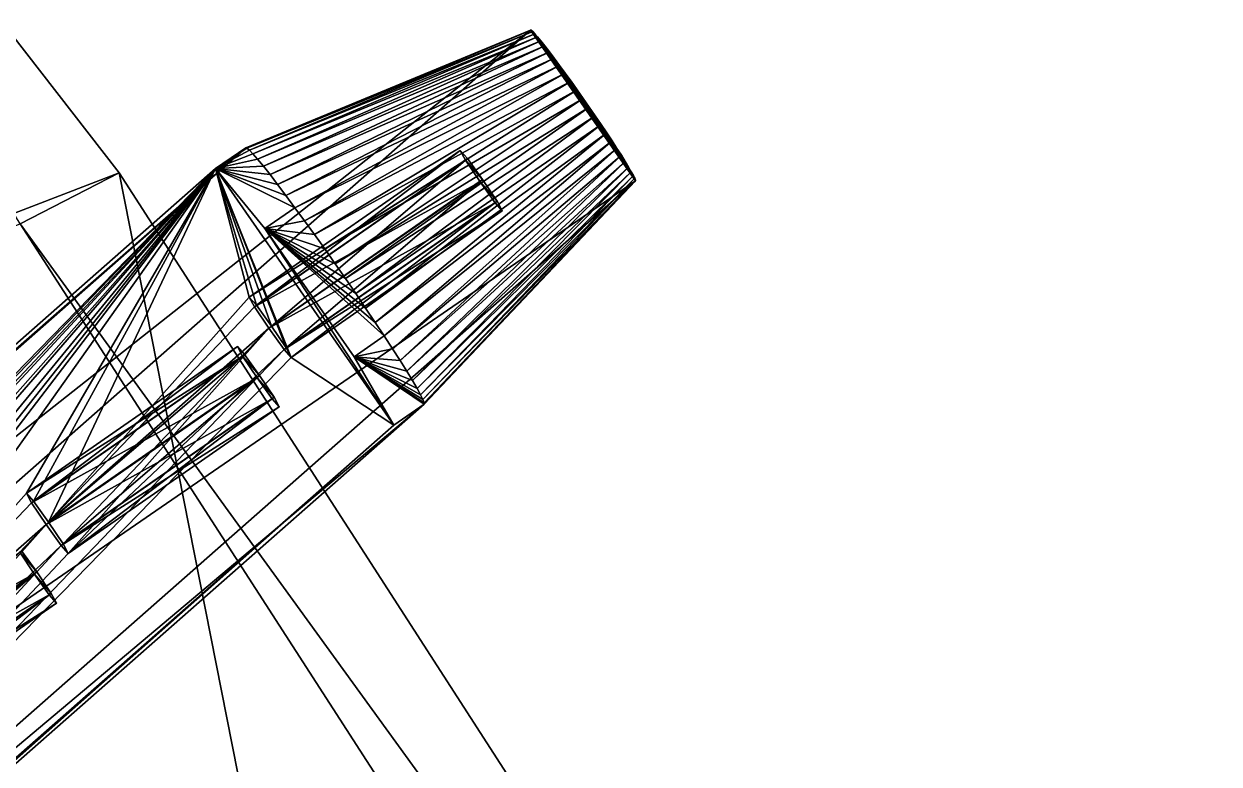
# Model space of a CAD drawing. Header units: millimetres. Extents: x -228 to 228, y -204 to 237.
# Drawn here: x 132.35 to 164.87, y 125.51 to 145.65 of the extents above; entities that cross this region are included whole.
import ezdxf

# ---------------------------------------------------------------- set-up
doc = ezdxf.new("R2010")
doc.units = ezdxf.units.MM
doc.header["$LTSCALE"] = 127.314815
for name, color, linetype in [('7287', 7, 'CONTINUOUS'), ('7288', 7, 'CONTINUOUS'), ('7291', 7, 'CONTINUOUS'), ('7580', 7, 'CONTINUOUS'), ('7581', 7, 'CONTINUOUS'), ('7582', 7, 'CONTINUOUS'), ('7583', 7, 'CONTINUOUS'), ('7593', 7, 'CONTINUOUS'), ('7594', 7, 'CONTINUOUS'), ('7595', 7, 'CONTINUOUS'), ('7596', 7, 'CONTINUOUS'), ('7597', 7, 'CONTINUOUS'), ('7598', 7, 'CONTINUOUS'), ('7599', 7, 'CONTINUOUS'), ('7600', 7, 'CONTINUOUS'), ('7601', 7, 'CONTINUOUS'), ('7603', 7, 'CONTINUOUS'), ('7604', 7, 'CONTINUOUS'), ('7605', 7, 'CONTINUOUS'), ('7606', 7, 'CONTINUOUS'), ('7610', 7, 'CONTINUOUS'), ('7633', 7, 'CONTINUOUS')]:
    doc.layers.add(name, color=color, linetype=linetype)

msp = doc.modelspace()

# ---------------------------------------------------------------- linework, layer by layer
at = {"layer": '7287', "color": 6, "linetype": 'Continuous'}
for points in [[(118.384, 162.931, 99.884), (114.299, 133.635, 553.042), (134.942, 141.595, 88.542), (118.384, 162.931, 99.884)], [(114.299, 133.635, 553.042), (146.238, 84.431, 553.05), (134.942, 141.595, 88.542), (114.299, 133.635, 553.042)], [(146.238, 84.431, 553.05), (164.87, 95.188, 79.5), (134.942, 141.595, 88.542), (146.238, 84.431, 553.05)], [(146.238, 84.431, 553.05), (114.299, 133.635, 553.042), (127.606, 73.673, 1026.6), (146.238, 84.431, 553.05)]]:
    msp.add_3dface(points, dxfattribs=at)
at = {"layer": '7288', "color": 6, "linetype": 'Continuous'}
for points in [[(162.269, 93.686, 79.5), (111.583, 132.261, 553.04), (132.244, 140.207, 88.591), (162.269, 93.686, 79.5)], [(111.583, 132.261, 553.04), (143.637, 82.929, 553.05), (98.231, 113.596, 1025.993), (111.583, 132.261, 553.04)], [(143.637, 82.929, 553.05), (111.583, 132.261, 553.04), (162.269, 93.686, 79.5), (143.637, 82.929, 553.05)]]:
    msp.add_3dface(points, dxfattribs=at)
at = {"layer": '7291', "color": 6, "linetype": 'Continuous'}
for points in [[(118.384, 162.931, 99.884), (134.942, 141.595, 88.542), (132.244, 140.207, 88.591), (118.384, 162.931, 99.884)], [(134.942, 141.595, 88.542), (164.87, 95.188, 79.5), (132.244, 140.207, 88.591), (134.942, 141.595, 88.542)], [(164.87, 95.188, 79.5), (162.269, 93.686, 79.5), (132.244, 140.207, 88.591), (164.87, 95.188, 79.5)]]:
    msp.add_3dface(points, dxfattribs=at)
at = {"layer": '7580', "color": 191, "linetype": 'Continuous', "true_color": 0xba45ff}
for points in [[(137.565, 141.707, 92.737), (108.151, 111.529, 993.708), (105.358, 113.372, 1020.746), (137.565, 141.707, 92.737)], [(108.343, 111.31, 993), (108.151, 111.529, 993.708), (137.565, 141.707, 92.737), (108.343, 111.31, 993)], [(114.217, 116.866, 818.915), (108.343, 111.31, 993), (137.565, 141.707, 92.737), (114.217, 116.866, 818.915)], [(114.409, 116.647, 818.207), (114.217, 116.866, 818.915), (137.565, 141.707, 92.737), (114.409, 116.647, 818.207)], [(137.565, 141.707, 92.737), (120.284, 122.203, 644.121), (114.409, 116.647, 818.207), (137.565, 141.707, 92.737)], [(120.475, 121.984, 643.413), (120.284, 122.203, 644.121), (137.565, 141.707, 92.737), (120.475, 121.984, 643.413)], [(120.889, 121.412, 643.117), (120.475, 121.984, 643.413), (137.565, 141.707, 92.737), (120.889, 121.412, 643.117)], [(126.35, 127.54, 469.328), (120.889, 121.412, 643.117), (137.565, 141.707, 92.737), (126.35, 127.54, 469.328)], [(126.542, 127.321, 468.62), (126.35, 127.54, 469.328), (137.565, 141.707, 92.737), (126.542, 127.321, 468.62)], [(126.956, 126.749, 468.324), (126.542, 127.321, 468.62), (137.565, 141.707, 92.737), (126.956, 126.749, 468.324)], [(132.417, 132.876, 294.535), (126.956, 126.749, 468.324), (137.565, 141.707, 92.737), (132.417, 132.876, 294.535)], [(132.608, 132.658, 293.827), (132.417, 132.876, 294.535), (137.565, 141.707, 92.737), (132.608, 132.658, 293.827)], [(133.022, 132.086, 293.53), (132.608, 132.658, 293.827), (137.565, 141.707, 92.737), (133.022, 132.086, 293.53)], [(138.483, 138.213, 119.741), (133.022, 132.086, 293.53), (137.565, 141.707, 92.737), (138.483, 138.213, 119.741)], [(138.675, 137.994, 119.033), (138.483, 138.213, 119.741), (137.565, 141.707, 92.737), (138.675, 137.994, 119.033)], [(139.088, 137.423, 118.737), (138.675, 137.994, 119.033), (137.565, 141.707, 92.737), (139.088, 137.423, 118.737)], [(139.482, 136.833, 119.026), (139.088, 137.423, 118.737), (137.565, 141.707, 92.737), (139.482, 136.833, 119.026)], [(139.625, 136.571, 119.731), (139.482, 136.833, 119.026), (137.565, 141.707, 92.737), (139.625, 136.571, 119.731)], [(142.418, 134.728, 92.692), (139.625, 136.571, 119.731), (137.565, 141.707, 92.737), (142.418, 134.728, 92.692)], [(138.906, 140.074, 89.049), (142.418, 134.728, 92.692), (137.565, 141.707, 92.737), (138.906, 140.074, 89.049)], [(141.332, 136.585, 89.027), (142.418, 134.728, 92.692), (138.906, 140.074, 89.049), (141.332, 136.585, 89.027)], [(138.626, 137.951, 120.446), (133.022, 132.086, 293.53), (138.483, 138.213, 119.741), (138.626, 137.951, 120.446)], [(139.019, 137.362, 120.735), (133.022, 132.086, 293.53), (138.626, 137.951, 120.446), (139.019, 137.362, 120.735)], [(133.416, 131.496, 293.819), (133.022, 132.086, 293.53), (139.019, 137.362, 120.735), (133.416, 131.496, 293.819)], [(133.558, 131.234, 294.524), (133.416, 131.496, 293.819), (139.019, 137.362, 120.735), (133.558, 131.234, 294.524)], [(133.558, 131.234, 294.524), (139.019, 137.362, 120.735), (139.433, 136.79, 120.439), (133.558, 131.234, 294.524)], [(133.558, 131.234, 294.524), (139.433, 136.79, 120.439), (110.21, 106.394, 1020.702), (133.558, 131.234, 294.524)], [(139.433, 136.79, 120.439), (139.625, 136.571, 119.731), (110.21, 106.394, 1020.702), (139.433, 136.79, 120.439)], [(110.21, 106.394, 1020.702), (139.625, 136.571, 119.731), (142.418, 134.728, 92.692), (110.21, 106.394, 1020.702)], [(132.559, 132.614, 295.239), (126.956, 126.749, 468.324), (132.417, 132.876, 294.535), (132.559, 132.614, 295.239)], [(132.953, 132.025, 295.528), (126.956, 126.749, 468.324), (132.559, 132.614, 295.239), (132.953, 132.025, 295.528)], [(127.349, 126.16, 468.613), (126.956, 126.749, 468.324), (132.953, 132.025, 295.528), (127.349, 126.16, 468.613)], [(127.492, 125.898, 469.317), (127.349, 126.16, 468.613), (132.953, 132.025, 295.528), (127.492, 125.898, 469.317)], [(132.953, 132.025, 295.528), (133.367, 131.453, 295.232), (127.492, 125.898, 469.317), (132.953, 132.025, 295.528)], [(110.21, 106.394, 1020.702), (127.492, 125.898, 469.317), (133.367, 131.453, 295.232), (110.21, 106.394, 1020.702)], [(133.367, 131.453, 295.232), (133.558, 131.234, 294.524), (110.21, 106.394, 1020.702), (133.367, 131.453, 295.232)]]:
    msp.add_3dface(points, dxfattribs=at)
at = {"layer": '7581', "color": 191, "linetype": 'Continuous', "true_color": 0xba45ff}
for points in [[(137.565, 141.707, 92.737), (105.358, 113.372, 1020.746), (138.386, 142.277, 92.783), (137.565, 141.707, 92.737)], [(105.358, 113.372, 1020.746), (106.178, 113.942, 1020.792), (138.386, 142.277, 92.783), (105.358, 113.372, 1020.746)]]:
    msp.add_3dface(points, dxfattribs=at)
at = {"layer": '7582', "color": 191, "linetype": 'Continuous', "true_color": 0xba45ff}
for points in [[(146.136, 145.476, 101.909), (114.535, 117.675, 1012.437), (148.99, 141.371, 101.883), (146.136, 145.476, 101.909)], [(146.156, 145.471, 101.619), (146.136, 145.476, 101.909), (148.991, 141.394, 101.593), (146.156, 145.471, 101.619)], [(148.991, 141.394, 101.593), (146.136, 145.476, 101.909), (148.99, 141.371, 101.883), (148.991, 141.394, 101.593)], [(146.194, 145.438, 101.333), (146.156, 145.471, 101.619), (148.972, 141.444, 101.307), (146.194, 145.438, 101.333)], [(148.972, 141.444, 101.307), (146.156, 145.471, 101.619), (148.991, 141.394, 101.593), (148.972, 141.444, 101.307)], [(146.252, 145.378, 101.054), (146.194, 145.438, 101.333), (148.934, 141.521, 101.029), (146.252, 145.378, 101.054)], [(148.934, 141.521, 101.029), (146.194, 145.438, 101.333), (148.972, 141.444, 101.307), (148.934, 141.521, 101.029)], [(146.327, 145.292, 100.787), (146.252, 145.378, 101.054), (148.877, 141.623, 100.763), (146.327, 145.292, 100.787)], [(148.877, 141.623, 100.763), (146.252, 145.378, 101.054), (148.934, 141.521, 101.029), (148.877, 141.623, 100.763)], [(146.418, 145.18, 100.534), (146.327, 145.292, 100.787), (148.803, 141.75, 100.513), (146.418, 145.18, 100.534)], [(148.803, 141.75, 100.513), (146.327, 145.292, 100.787), (148.877, 141.623, 100.763), (148.803, 141.75, 100.513)], [(146.525, 145.045, 100.301), (146.418, 145.18, 100.534), (148.712, 141.9, 100.28), (146.525, 145.045, 100.301)], [(148.712, 141.9, 100.28), (146.418, 145.18, 100.534), (148.803, 141.75, 100.513), (148.712, 141.9, 100.28)], [(146.647, 144.887, 100.088), (146.525, 145.045, 100.301), (148.606, 142.07, 100.07), (146.647, 144.887, 100.088)], [(148.606, 142.07, 100.07), (146.525, 145.045, 100.301), (148.712, 141.9, 100.28), (148.606, 142.07, 100.07)], [(146.78, 144.71, 99.9), (146.647, 144.887, 100.088), (148.485, 142.259, 99.885), (146.78, 144.71, 99.9)], [(148.485, 142.259, 99.885), (146.647, 144.887, 100.088), (148.606, 142.07, 100.07), (148.485, 142.259, 99.885)], [(146.925, 144.516, 99.74), (146.78, 144.71, 99.9), (148.352, 142.463, 99.727), (146.925, 144.516, 99.74)], [(148.352, 142.463, 99.727), (146.78, 144.71, 99.9), (148.485, 142.259, 99.885), (148.352, 142.463, 99.727)], [(147.077, 144.306, 99.608), (146.925, 144.516, 99.74), (148.208, 142.68, 99.598), (147.077, 144.306, 99.608)], [(148.208, 142.68, 99.598), (146.925, 144.516, 99.74), (148.352, 142.463, 99.727), (148.208, 142.68, 99.598)], [(147.237, 144.085, 99.507), (147.077, 144.306, 99.608), (148.055, 142.908, 99.5), (147.237, 144.085, 99.507)], [(148.055, 142.908, 99.5), (147.077, 144.306, 99.608), (148.208, 142.68, 99.598), (148.055, 142.908, 99.5)], [(147.401, 143.855, 99.439), (147.237, 144.085, 99.507), (147.896, 143.142, 99.434), (147.401, 143.855, 99.439)], [(147.896, 143.142, 99.434), (147.237, 144.085, 99.507), (148.055, 142.908, 99.5), (147.896, 143.142, 99.434)], [(147.567, 143.619, 99.403), (147.401, 143.855, 99.439), (147.733, 143.38, 99.402), (147.567, 143.619, 99.403)], [(147.733, 143.38, 99.402), (147.401, 143.855, 99.439), (147.896, 143.142, 99.434), (147.733, 143.38, 99.402)], [(148.99, 141.371, 101.883), (114.535, 117.675, 1012.437), (117.389, 113.57, 1012.41), (148.99, 141.371, 101.883)]]:
    msp.add_3dface(points, dxfattribs=at)
at = {"layer": '7583', "color": 191, "linetype": 'Continuous', "true_color": 0xba45ff}
for points in [[(111.031, 106.964, 1020.747), (142.418, 134.728, 92.692), (143.238, 135.298, 92.738), (111.031, 106.964, 1020.747)], [(110.21, 106.394, 1020.702), (142.418, 134.728, 92.692), (111.031, 106.964, 1020.747), (110.21, 106.394, 1020.702)]]:
    msp.add_3dface(points, dxfattribs=at)
at = {"layer": '7593', "color": 191, "linetype": 'Continuous', "true_color": 0xba45ff}
for points in [[(132.284, 131.311, 468.941), (132.698, 130.74, 468.645), (132.235, 131.268, 470.354), (132.284, 131.311, 468.941)], [(132.698, 130.74, 468.645), (132.628, 130.679, 470.643), (132.235, 131.268, 470.354), (132.698, 130.74, 468.645)], [(133.091, 130.15, 468.934), (132.628, 130.679, 470.643), (132.698, 130.74, 468.645), (133.091, 130.15, 468.934)], [(133.042, 130.107, 470.346), (132.628, 130.679, 470.643), (133.091, 130.15, 468.934), (133.042, 130.107, 470.346)], [(133.234, 129.888, 469.638), (133.042, 130.107, 470.346), (133.091, 130.15, 468.934), (133.234, 129.888, 469.638)]]:
    msp.add_3dface(points, dxfattribs=at)
at = {"layer": '7594', "color": 191, "linetype": 'Continuous', "true_color": 0xba45ff}
for points in [[(132.628, 130.679, 470.643), (126.493, 127.278, 470.033), (132.235, 131.268, 470.354), (132.628, 130.679, 470.643)], [(126.956, 126.749, 468.324), (132.698, 130.74, 468.645), (132.284, 131.311, 468.941), (126.956, 126.749, 468.324)], [(126.886, 126.688, 470.322), (126.493, 127.278, 470.033), (132.628, 130.679, 470.643), (126.886, 126.688, 470.322)]]:
    msp.add_3dface(points, dxfattribs=at)
at = {"layer": '7595', "color": 191, "linetype": 'Continuous', "true_color": 0xba45ff}
for points in [[(126.956, 126.749, 468.324), (127.349, 126.16, 468.613), (132.698, 130.74, 468.645), (126.956, 126.749, 468.324)], [(127.349, 126.16, 468.613), (133.091, 130.15, 468.934), (132.698, 130.74, 468.645), (127.349, 126.16, 468.613)], [(126.886, 126.688, 470.322), (132.628, 130.679, 470.643), (133.042, 130.107, 470.346), (126.886, 126.688, 470.322)], [(127.3, 126.116, 470.025), (126.886, 126.688, 470.322), (133.042, 130.107, 470.346), (127.3, 126.116, 470.025)], [(127.3, 126.116, 470.025), (133.042, 130.107, 470.346), (133.234, 129.888, 469.638), (127.3, 126.116, 470.025)], [(127.349, 126.16, 468.613), (127.492, 125.898, 469.317), (133.091, 130.15, 468.934), (127.349, 126.16, 468.613)], [(127.492, 125.898, 469.317), (133.234, 129.888, 469.638), (133.091, 130.15, 468.934), (127.492, 125.898, 469.317)], [(127.492, 125.898, 469.317), (127.3, 126.116, 470.025), (133.234, 129.888, 469.638), (127.492, 125.898, 469.317)]]:
    msp.add_3dface(points, dxfattribs=at)
at = {"layer": '7596', "color": 191, "linetype": 'Continuous', "true_color": 0xba45ff}
for points in [[(138.159, 136.867, 294.856), (138.35, 136.648, 294.148), (138.301, 136.605, 295.56), (138.159, 136.867, 294.856)], [(138.35, 136.648, 294.148), (138.764, 136.077, 293.851), (138.301, 136.605, 295.56), (138.35, 136.648, 294.148)], [(138.764, 136.077, 293.851), (138.695, 136.016, 295.849), (138.301, 136.605, 295.56), (138.764, 136.077, 293.851)], [(139.158, 135.487, 294.14), (138.695, 136.016, 295.849), (138.764, 136.077, 293.851), (139.158, 135.487, 294.14)], [(139.109, 135.444, 295.553), (138.695, 136.016, 295.849), (139.158, 135.487, 294.14), (139.109, 135.444, 295.553)], [(139.3, 135.225, 294.845), (139.109, 135.444, 295.553), (139.158, 135.487, 294.14), (139.3, 135.225, 294.845)]]:
    msp.add_3dface(points, dxfattribs=at)
at = {"layer": '7597', "color": 191, "linetype": 'Continuous', "true_color": 0xba45ff}
for points in [[(132.417, 132.876, 294.535), (132.608, 132.658, 293.827), (138.159, 136.867, 294.856), (132.417, 132.876, 294.535)], [(132.417, 132.876, 294.535), (138.159, 136.867, 294.856), (138.301, 136.605, 295.56), (132.417, 132.876, 294.535)], [(132.559, 132.614, 295.239), (132.417, 132.876, 294.535), (138.301, 136.605, 295.56), (132.559, 132.614, 295.239)], [(138.695, 136.016, 295.849), (132.559, 132.614, 295.239), (138.301, 136.605, 295.56), (138.695, 136.016, 295.849)], [(132.608, 132.658, 293.827), (138.35, 136.648, 294.148), (138.159, 136.867, 294.856), (132.608, 132.658, 293.827)], [(132.608, 132.658, 293.827), (133.022, 132.086, 293.53), (138.35, 136.648, 294.148), (132.608, 132.658, 293.827)], [(133.022, 132.086, 293.53), (138.764, 136.077, 293.851), (138.35, 136.648, 294.148), (133.022, 132.086, 293.53)], [(132.953, 132.025, 295.528), (132.559, 132.614, 295.239), (138.695, 136.016, 295.849), (132.953, 132.025, 295.528)]]:
    msp.add_3dface(points, dxfattribs=at)
at = {"layer": '7598', "color": 191, "linetype": 'Continuous', "true_color": 0xba45ff}
for points in [[(132.953, 132.025, 295.528), (138.695, 136.016, 295.849), (139.109, 135.444, 295.553), (132.953, 132.025, 295.528)], [(133.022, 132.086, 293.53), (133.416, 131.496, 293.819), (138.764, 136.077, 293.851), (133.022, 132.086, 293.53)], [(133.416, 131.496, 293.819), (139.158, 135.487, 294.14), (138.764, 136.077, 293.851), (133.416, 131.496, 293.819)], [(133.367, 131.453, 295.232), (132.953, 132.025, 295.528), (139.109, 135.444, 295.553), (133.367, 131.453, 295.232)], [(133.367, 131.453, 295.232), (139.109, 135.444, 295.553), (139.3, 135.225, 294.845), (133.367, 131.453, 295.232)], [(133.416, 131.496, 293.819), (133.558, 131.234, 294.524), (139.158, 135.487, 294.14), (133.416, 131.496, 293.819)], [(133.558, 131.234, 294.524), (139.3, 135.225, 294.845), (139.158, 135.487, 294.14), (133.558, 131.234, 294.524)], [(133.558, 131.234, 294.524), (133.367, 131.453, 295.232), (139.3, 135.225, 294.845), (133.558, 131.234, 294.524)]]:
    msp.add_3dface(points, dxfattribs=at)
at = {"layer": '7599', "color": 191, "linetype": 'Continuous', "true_color": 0xba45ff}
for points in [[(144.225, 142.204, 120.062), (144.417, 141.985, 119.354), (144.368, 141.942, 120.767), (144.225, 142.204, 120.062)], [(144.417, 141.985, 119.354), (144.831, 141.413, 119.058), (144.368, 141.942, 120.767), (144.417, 141.985, 119.354)], [(144.831, 141.413, 119.058), (144.761, 141.352, 121.056), (144.368, 141.942, 120.767), (144.831, 141.413, 119.058)], [(145.224, 140.824, 119.347), (144.761, 141.352, 121.056), (144.831, 141.413, 119.058), (145.224, 140.824, 119.347)], [(145.175, 140.781, 120.76), (144.761, 141.352, 121.056), (145.224, 140.824, 119.347), (145.175, 140.781, 120.76)], [(145.367, 140.562, 120.052), (145.175, 140.781, 120.76), (145.224, 140.824, 119.347), (145.367, 140.562, 120.052)]]:
    msp.add_3dface(points, dxfattribs=at)
at = {"layer": '7600', "color": 191, "linetype": 'Continuous', "true_color": 0xba45ff}
for points in [[(138.483, 138.213, 119.741), (138.675, 137.994, 119.033), (144.225, 142.204, 120.062), (138.483, 138.213, 119.741)], [(138.483, 138.213, 119.741), (144.225, 142.204, 120.062), (144.368, 141.942, 120.767), (138.483, 138.213, 119.741)], [(138.675, 137.994, 119.033), (144.417, 141.985, 119.354), (144.225, 142.204, 120.062), (138.675, 137.994, 119.033)], [(138.626, 137.951, 120.446), (138.483, 138.213, 119.741), (144.368, 141.942, 120.767), (138.626, 137.951, 120.446)], [(144.761, 141.352, 121.056), (138.626, 137.951, 120.446), (144.368, 141.942, 120.767), (144.761, 141.352, 121.056)], [(138.675, 137.994, 119.033), (139.088, 137.423, 118.737), (144.417, 141.985, 119.354), (138.675, 137.994, 119.033)], [(139.088, 137.423, 118.737), (144.831, 141.413, 119.058), (144.417, 141.985, 119.354), (139.088, 137.423, 118.737)], [(139.019, 137.362, 120.735), (138.626, 137.951, 120.446), (144.761, 141.352, 121.056), (139.019, 137.362, 120.735)]]:
    msp.add_3dface(points, dxfattribs=at)
at = {"layer": '7601', "color": 191, "linetype": 'Continuous', "true_color": 0xba45ff}
for points in [[(139.019, 137.362, 120.735), (144.761, 141.352, 121.056), (145.175, 140.781, 120.76), (139.019, 137.362, 120.735)], [(139.088, 137.423, 118.737), (139.482, 136.833, 119.026), (144.831, 141.413, 119.058), (139.088, 137.423, 118.737)], [(139.482, 136.833, 119.026), (145.224, 140.824, 119.347), (144.831, 141.413, 119.058), (139.482, 136.833, 119.026)], [(139.482, 136.833, 119.026), (139.625, 136.571, 119.731), (145.224, 140.824, 119.347), (139.482, 136.833, 119.026)], [(139.625, 136.571, 119.731), (145.367, 140.562, 120.052), (145.224, 140.824, 119.347), (139.625, 136.571, 119.731)], [(139.433, 136.79, 120.439), (139.019, 137.362, 120.735), (145.175, 140.781, 120.76), (139.433, 136.79, 120.439)], [(139.433, 136.79, 120.439), (145.175, 140.781, 120.76), (145.367, 140.562, 120.052), (139.433, 136.79, 120.439)], [(139.625, 136.571, 119.731), (139.433, 136.79, 120.439), (145.367, 140.562, 120.052), (139.625, 136.571, 119.731)]]:
    msp.add_3dface(points, dxfattribs=at)
at = {"layer": '7603', "color": 191, "linetype": 'Continuous', "true_color": 0xba45ff}
for points in [[(137.565, 141.707, 92.737), (138.386, 142.277, 92.783), (138.419, 142.268, 92.29), (137.565, 141.707, 92.737)], [(138.485, 142.213, 91.803), (137.565, 141.707, 92.737), (138.419, 142.268, 92.29), (138.485, 142.213, 91.803)], [(138.582, 142.111, 91.33), (137.565, 141.707, 92.737), (138.485, 142.213, 91.803), (138.582, 142.111, 91.33)], [(138.71, 141.964, 90.875), (137.565, 141.707, 92.737), (138.582, 142.111, 91.33), (138.71, 141.964, 90.875)], [(138.866, 141.774, 90.446), (137.565, 141.707, 92.737), (138.71, 141.964, 90.875), (138.866, 141.774, 90.446)], [(139.048, 141.544, 90.049), (137.565, 141.707, 92.737), (138.866, 141.774, 90.446), (139.048, 141.544, 90.049)], [(138.906, 140.074, 89.049), (137.565, 141.707, 92.737), (139.726, 140.644, 89.095), (138.906, 140.074, 89.049)], [(139.726, 140.644, 89.095), (137.565, 141.707, 92.737), (139.481, 140.975, 89.369), (139.726, 140.644, 89.095)], [(139.481, 140.975, 89.369), (137.565, 141.707, 92.737), (139.254, 141.276, 89.688), (139.481, 140.975, 89.369)], [(139.254, 141.276, 89.688), (137.565, 141.707, 92.737), (139.048, 141.544, 90.049), (139.254, 141.276, 89.688)], [(139.986, 140.288, 88.871), (138.906, 140.074, 89.049), (139.726, 140.644, 89.095), (139.986, 140.288, 88.871)], [(140.257, 139.912, 88.7), (138.906, 140.074, 89.049), (139.986, 140.288, 88.871), (140.257, 139.912, 88.7)], [(141.332, 136.585, 89.027), (138.906, 140.074, 89.049), (142.153, 137.155, 89.073), (141.332, 136.585, 89.027)], [(142.153, 137.155, 89.073), (138.906, 140.074, 89.049), (141.908, 137.524, 88.854), (142.153, 137.155, 89.073)], [(141.908, 137.524, 88.854), (138.906, 140.074, 89.049), (141.649, 137.911, 88.687), (141.908, 137.524, 88.854)], [(141.649, 137.911, 88.687), (138.906, 140.074, 89.049), (141.378, 138.309, 88.576), (141.649, 137.911, 88.687)], [(141.378, 138.309, 88.576), (138.906, 140.074, 89.049), (141.1, 138.714, 88.521), (141.378, 138.309, 88.576)], [(141.1, 138.714, 88.521), (138.906, 140.074, 89.049), (140.818, 139.12, 88.524), (141.1, 138.714, 88.521)], [(140.818, 139.12, 88.524), (138.906, 140.074, 89.049), (140.536, 139.521, 88.584), (140.818, 139.12, 88.524)], [(140.536, 139.521, 88.584), (138.906, 140.074, 89.049), (140.257, 139.912, 88.7), (140.536, 139.521, 88.584)], [(142.379, 136.808, 89.342), (141.332, 136.585, 89.027), (142.153, 137.155, 89.073), (142.379, 136.808, 89.342)], [(142.584, 136.487, 89.657), (141.332, 136.585, 89.027), (142.379, 136.808, 89.342), (142.584, 136.487, 89.657)], [(142.418, 134.728, 92.692), (141.332, 136.585, 89.027), (143.238, 135.298, 92.738), (142.418, 134.728, 92.692)], [(143.238, 135.298, 92.738), (141.332, 136.585, 89.027), (143.239, 135.337, 92.246), (143.238, 135.298, 92.738)], [(143.239, 135.337, 92.246), (141.332, 136.585, 89.027), (143.207, 135.422, 91.76), (143.239, 135.337, 92.246)], [(143.207, 135.422, 91.76), (141.332, 136.585, 89.027), (143.142, 135.553, 91.288), (143.207, 135.422, 91.76)], [(143.142, 135.553, 91.288), (141.332, 136.585, 89.027), (143.046, 135.727, 90.835), (143.142, 135.553, 91.288)], [(143.046, 135.727, 90.835), (141.332, 136.585, 89.027), (142.92, 135.943, 90.409), (143.046, 135.727, 90.835)], [(142.92, 135.943, 90.409), (141.332, 136.585, 89.027), (142.765, 136.198, 90.015), (142.92, 135.943, 90.409)], [(142.765, 136.198, 90.015), (141.332, 136.585, 89.027), (142.584, 136.487, 89.657), (142.765, 136.198, 90.015)]]:
    msp.add_3dface(points, dxfattribs=at)
at = {"layer": '7604', "color": 191, "linetype": 'Continuous', "true_color": 0xba45ff}
for points in [[(138.386, 142.277, 92.783), (106.178, 113.942, 1020.792), (146.136, 145.476, 101.909), (138.386, 142.277, 92.783)], [(106.178, 113.942, 1020.792), (114.535, 117.675, 1012.437), (146.136, 145.476, 101.909), (106.178, 113.942, 1020.792)]]:
    msp.add_3dface(points, dxfattribs=at)
at = {"layer": '7605', "color": 191, "linetype": 'Continuous', "true_color": 0xba45ff}
for points in [[(148.99, 141.371, 101.883), (117.389, 113.57, 1012.41), (143.238, 135.298, 92.738), (148.99, 141.371, 101.883)], [(117.389, 113.57, 1012.41), (111.031, 106.964, 1020.747), (143.238, 135.298, 92.738), (117.389, 113.57, 1012.41)]]:
    msp.add_3dface(points, dxfattribs=at)
at = {"layer": '7606', "color": 191, "linetype": 'Continuous', "true_color": 0xba45ff}
for points in [[(138.386, 142.277, 92.783), (146.136, 145.476, 101.909), (146.156, 145.471, 101.619), (138.386, 142.277, 92.783)], [(138.386, 142.277, 92.783), (146.156, 145.471, 101.619), (138.419, 142.268, 92.29), (138.386, 142.277, 92.783)], [(146.156, 145.471, 101.619), (146.194, 145.438, 101.333), (138.419, 142.268, 92.29), (146.156, 145.471, 101.619)], [(146.194, 145.438, 101.333), (138.485, 142.213, 91.803), (138.419, 142.268, 92.29), (146.194, 145.438, 101.333)], [(146.194, 145.438, 101.333), (146.252, 145.378, 101.054), (138.485, 142.213, 91.803), (146.194, 145.438, 101.333)], [(146.252, 145.378, 101.054), (138.582, 142.111, 91.33), (138.485, 142.213, 91.803), (146.252, 145.378, 101.054)], [(146.252, 145.378, 101.054), (146.327, 145.292, 100.787), (138.582, 142.111, 91.33), (146.252, 145.378, 101.054)], [(146.327, 145.292, 100.787), (138.71, 141.964, 90.875), (138.582, 142.111, 91.33), (146.327, 145.292, 100.787)], [(146.327, 145.292, 100.787), (146.418, 145.18, 100.534), (138.71, 141.964, 90.875), (146.327, 145.292, 100.787)], [(146.418, 145.18, 100.534), (138.866, 141.774, 90.446), (138.71, 141.964, 90.875), (146.418, 145.18, 100.534)], [(146.418, 145.18, 100.534), (146.525, 145.045, 100.301), (138.866, 141.774, 90.446), (146.418, 145.18, 100.534)], [(146.525, 145.045, 100.301), (139.048, 141.544, 90.049), (138.866, 141.774, 90.446), (146.525, 145.045, 100.301)], [(146.525, 145.045, 100.301), (146.647, 144.887, 100.088), (139.048, 141.544, 90.049), (146.525, 145.045, 100.301)], [(146.647, 144.887, 100.088), (139.254, 141.276, 89.688), (139.048, 141.544, 90.049), (146.647, 144.887, 100.088)], [(146.647, 144.887, 100.088), (146.78, 144.71, 99.9), (139.254, 141.276, 89.688), (146.647, 144.887, 100.088)], [(146.78, 144.71, 99.9), (139.481, 140.975, 89.369), (139.254, 141.276, 89.688), (146.78, 144.71, 99.9)], [(146.78, 144.71, 99.9), (146.925, 144.516, 99.74), (139.481, 140.975, 89.369), (146.78, 144.71, 99.9)], [(146.925, 144.516, 99.74), (139.726, 140.644, 89.095), (139.481, 140.975, 89.369), (146.925, 144.516, 99.74)], [(146.925, 144.516, 99.74), (147.077, 144.306, 99.608), (139.726, 140.644, 89.095), (146.925, 144.516, 99.74)], [(147.077, 144.306, 99.608), (139.986, 140.288, 88.871), (139.726, 140.644, 89.095), (147.077, 144.306, 99.608)], [(147.077, 144.306, 99.608), (147.237, 144.085, 99.507), (139.986, 140.288, 88.871), (147.077, 144.306, 99.608)], [(147.237, 144.085, 99.507), (140.257, 139.912, 88.7), (139.986, 140.288, 88.871), (147.237, 144.085, 99.507)], [(147.237, 144.085, 99.507), (147.401, 143.855, 99.439), (140.257, 139.912, 88.7), (147.237, 144.085, 99.507)], [(147.401, 143.855, 99.439), (140.536, 139.521, 88.584), (140.257, 139.912, 88.7), (147.401, 143.855, 99.439)], [(147.401, 143.855, 99.439), (147.567, 143.619, 99.403), (140.536, 139.521, 88.584), (147.401, 143.855, 99.439)], [(147.567, 143.619, 99.403), (140.818, 139.12, 88.524), (140.536, 139.521, 88.584), (147.567, 143.619, 99.403)], [(147.567, 143.619, 99.403), (147.733, 143.38, 99.402), (140.818, 139.12, 88.524), (147.567, 143.619, 99.403)], [(147.733, 143.38, 99.402), (141.1, 138.714, 88.521), (140.818, 139.12, 88.524), (147.733, 143.38, 99.402)], [(147.733, 143.38, 99.402), (147.896, 143.142, 99.434), (141.1, 138.714, 88.521), (147.733, 143.38, 99.402)], [(147.896, 143.142, 99.434), (141.378, 138.309, 88.576), (141.1, 138.714, 88.521), (147.896, 143.142, 99.434)], [(147.896, 143.142, 99.434), (148.055, 142.908, 99.5), (141.378, 138.309, 88.576), (147.896, 143.142, 99.434)], [(148.055, 142.908, 99.5), (141.649, 137.911, 88.687), (141.378, 138.309, 88.576), (148.055, 142.908, 99.5)], [(148.055, 142.908, 99.5), (148.208, 142.68, 99.598), (141.649, 137.911, 88.687), (148.055, 142.908, 99.5)], [(148.208, 142.68, 99.598), (141.908, 137.524, 88.854), (141.649, 137.911, 88.687), (148.208, 142.68, 99.598)], [(148.208, 142.68, 99.598), (148.352, 142.463, 99.727), (141.908, 137.524, 88.854), (148.208, 142.68, 99.598)], [(148.352, 142.463, 99.727), (142.153, 137.155, 89.073), (141.908, 137.524, 88.854), (148.352, 142.463, 99.727)], [(148.352, 142.463, 99.727), (148.485, 142.259, 99.885), (142.153, 137.155, 89.073), (148.352, 142.463, 99.727)], [(148.485, 142.259, 99.885), (142.379, 136.808, 89.342), (142.153, 137.155, 89.073), (148.485, 142.259, 99.885)], [(148.485, 142.259, 99.885), (148.606, 142.07, 100.07), (142.379, 136.808, 89.342), (148.485, 142.259, 99.885)], [(148.606, 142.07, 100.07), (142.584, 136.487, 89.657), (142.379, 136.808, 89.342), (148.606, 142.07, 100.07)], [(148.606, 142.07, 100.07), (148.712, 141.9, 100.28), (142.584, 136.487, 89.657), (148.606, 142.07, 100.07)], [(148.712, 141.9, 100.28), (142.765, 136.198, 90.015), (142.584, 136.487, 89.657), (148.712, 141.9, 100.28)], [(148.712, 141.9, 100.28), (148.803, 141.75, 100.513), (142.765, 136.198, 90.015), (148.712, 141.9, 100.28)], [(148.803, 141.75, 100.513), (142.92, 135.943, 90.409), (142.765, 136.198, 90.015), (148.803, 141.75, 100.513)], [(148.803, 141.75, 100.513), (148.877, 141.623, 100.763), (142.92, 135.943, 90.409), (148.803, 141.75, 100.513)], [(148.877, 141.623, 100.763), (143.046, 135.727, 90.835), (142.92, 135.943, 90.409), (148.877, 141.623, 100.763)], [(148.877, 141.623, 100.763), (148.934, 141.521, 101.029), (143.046, 135.727, 90.835), (148.877, 141.623, 100.763)], [(148.934, 141.521, 101.029), (143.142, 135.553, 91.288), (143.046, 135.727, 90.835), (148.934, 141.521, 101.029)], [(148.934, 141.521, 101.029), (148.972, 141.444, 101.307), (143.142, 135.553, 91.288), (148.934, 141.521, 101.029)], [(148.972, 141.444, 101.307), (143.207, 135.422, 91.76), (143.142, 135.553, 91.288), (148.972, 141.444, 101.307)], [(148.972, 141.444, 101.307), (148.991, 141.394, 101.593), (143.207, 135.422, 91.76), (148.972, 141.444, 101.307)], [(148.991, 141.394, 101.593), (143.239, 135.337, 92.246), (143.207, 135.422, 91.76), (148.991, 141.394, 101.593)], [(148.99, 141.371, 101.883), (143.238, 135.298, 92.738), (143.239, 135.337, 92.246), (148.99, 141.371, 101.883)], [(148.991, 141.394, 101.593), (148.99, 141.371, 101.883), (143.239, 135.337, 92.246), (148.991, 141.394, 101.593)]]:
    msp.add_3dface(points, dxfattribs=at)
at = {"layer": '7610', "color": 191, "linetype": 'Continuous', "true_color": 0xba45ff}
for points in [[(130.947, 165.525, 111.635), (102.058, 134.694, 1012.044), (133.971, 161.544, 111.596), (130.947, 165.525, 111.635)], [(133.971, 161.544, 111.596), (102.058, 134.694, 1012.044), (105.082, 130.712, 1012.005), (133.971, 161.544, 111.596)]]:
    msp.add_3dface(points, dxfattribs=at)
at = {"layer": '7633', "color": 191, "linetype": 'Continuous', "true_color": 0xba45ff}
msp.add_3dface([(133.971, 161.544, 111.596), (105.082, 130.712, 1012.005), (128.467, 155.256, 102.444), (133.971, 161.544, 111.596)], dxfattribs=at)

doc.saveas('drawing.dxf')
